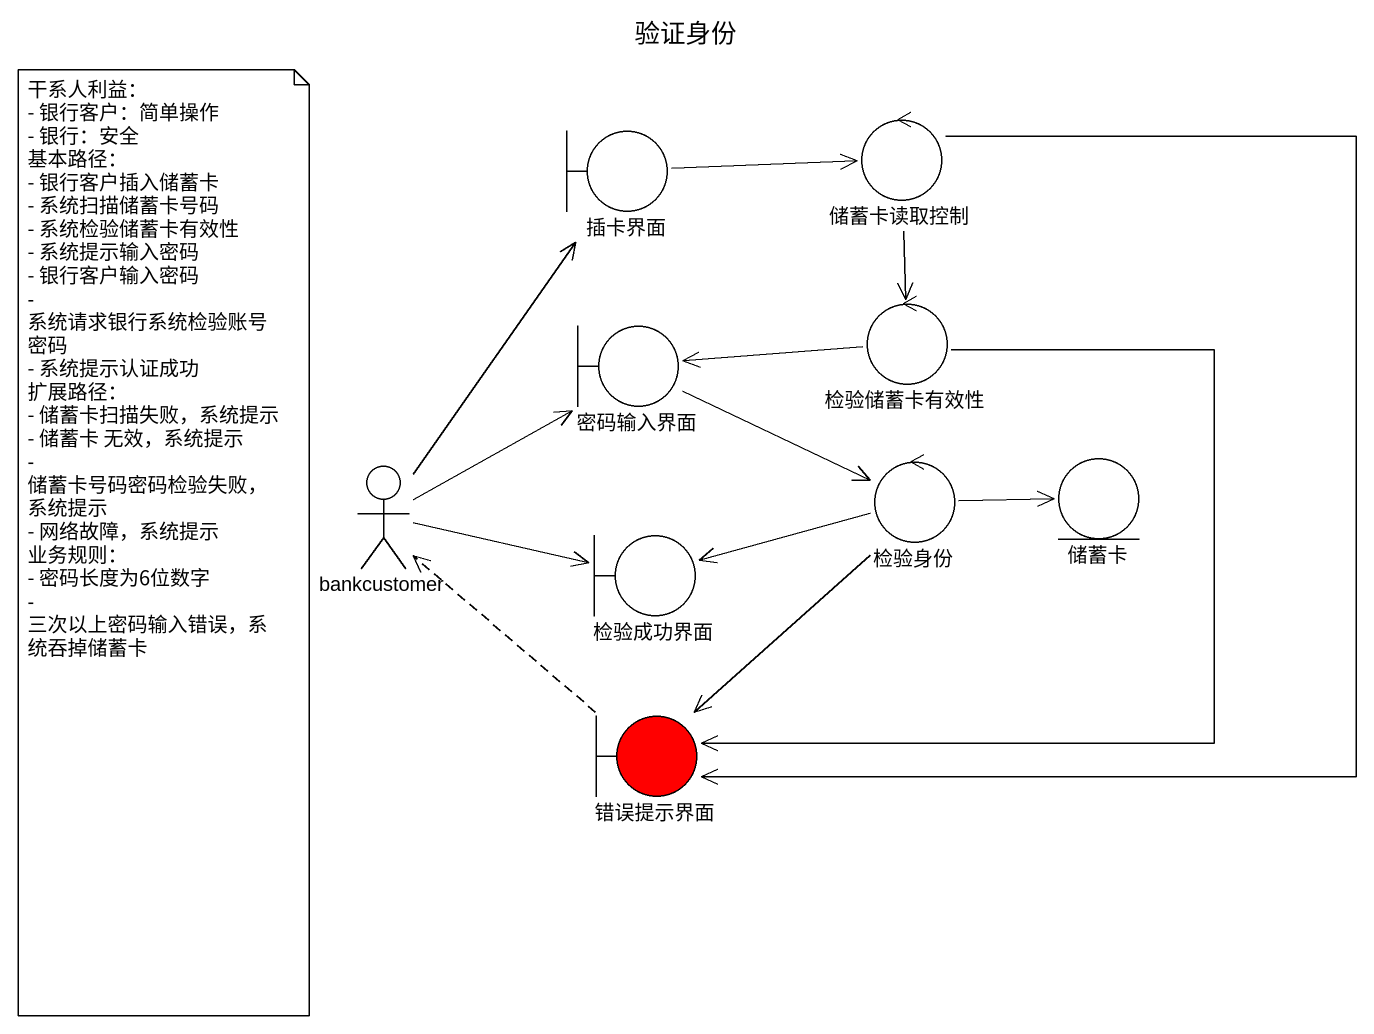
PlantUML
@startuml
title 验证身份
boundary 插卡界面
control 储蓄卡读取控制
boundary 密码输入界面
control 检验储蓄卡有效性
actor bankcustomer
control 检验身份
entity 储蓄卡
boundary 检验成功界面
boundary 错误提示界面 #FF0000
插卡界面 -right-> 储蓄卡读取控制
储蓄卡读取控制 --> 检验储蓄卡有效性
储蓄卡读取控制 --> 错误提示界面
密码输入界面 -right-> 检验身份
检验储蓄卡有效性 -left-> 密码输入界面
检验储蓄卡有效性 --> 错误提示界面
bankcustomer -up-> 插卡界面
bankcustomer -up-> 密码输入界面
bankcustomer -right-> 检验成功界面
检验身份 -right-> 储蓄卡
检验身份 -left-> 检验成功界面
检验身份 --> 错误提示界面
错误提示界面 .up.> bankcustomer
note as N1
  干系人利益：
  - 银行客户：简单操作
  - 银行：安全
  基本路径：
  - 银行客户插入储蓄卡
  - 系统扫描储蓄卡号码
  - 系统检验储蓄卡有效性
  - 系统提示输入密码
  - 银行客户输入密码
  - 系统请求银行系统检验账号密码
  - 系统提示认证成功
  扩展路径：
  - 储蓄卡扫描失败，系统提示
  - 储蓄卡 无效，系统提示
  - 储蓄卡号码密码检验失败，系统提示
  - 网络故障，系统提示
  业务规则：
  - 密码长度为6位数字
  - 三次以上密码输入错误，系统吞掉储蓄卡
end note
@enduml
